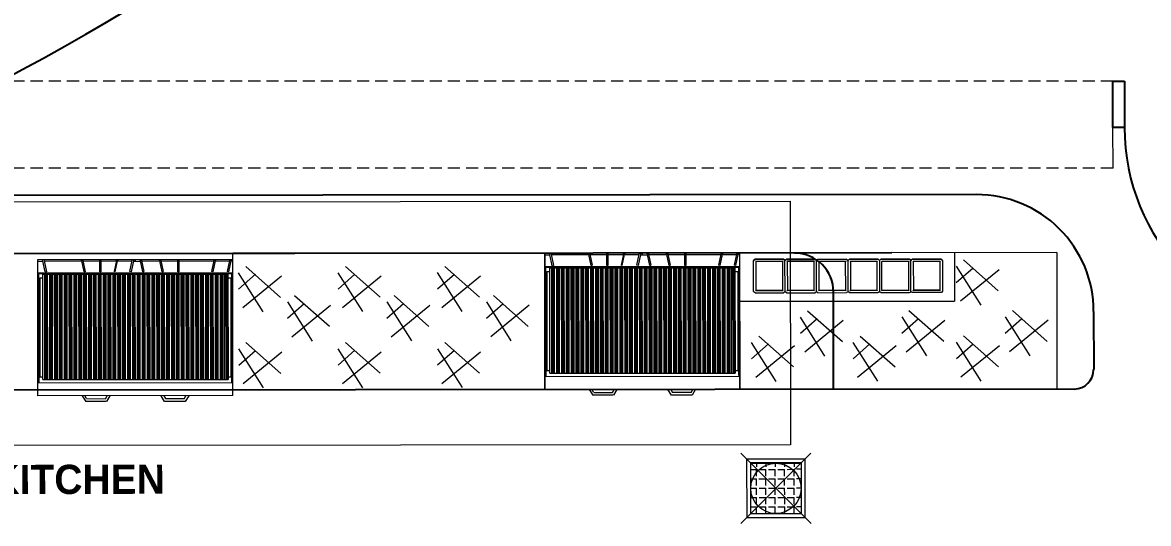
# Model space of a CAD drawing. Header units: inches. Extents: x 482566 to 494966, y -26460 to -22226.
# Drawn here: x 487867.3 to 488041.8, y -26199.4 to -26121.7 of the extents above; entities that cross this region are included whole.
import ezdxf

# ---------------------------------------------------------------- set-up
doc = ezdxf.new("R2010")
doc.units = ezdxf.units.IN
doc.header["$LTSCALE"] = 15
doc.header["$MEASUREMENT"] = 0
doc.linetypes.add('AUSGEZOGEN', pattern=[0])
doc.linetypes.add('HIDDEN2', pattern=[0.1875, 0.125, -0.0625])
for name, color, linetype in [('1', 7, 'Continuous'), ('A-Door', 1, 'Continuous'), ('A-GLASS', 4, 'Continuous'), ('I-DOORS', 104, 'Continuous'), ('K3-TEXT', 167, 'AUSGEZOGEN')]:
    doc.layers.add(name, color=color, linetype=linetype)
doc.layers.add('A-furniture', color=50, linetype='Continuous', lineweight=9)
doc.layers.add('TC-EQUIPMENT', color=251, linetype='Continuous', lineweight=5)
doc.styles.get("Standard").update_dxf_attribs({"font": ''})
doc.styles.get('Standard').set_extended_font_data('MicrogrammaSSi', bold=True)

# ---------------------------------------------------------------- blocks, each defined once
blk = doc.blocks.new('2D-L100')
at = {"layer": 'A-Door'}
for p, q in [((0.07, 0.9491), (0.07, 1.1491)), ((0.09, 1.0991), (0.05, 1.0991)), ((0.05, 0.2), (0.05, 1.0991)), ((0.09, 0.2), (0.09, 1.0991)), ((0.0379, 1.0671), (0.05, 1.0671)), ((0.0379, 1.051), (0.05, 1.051)), ((0.09, 0.9991), (0.05, 0.9991)), ((0.07, 0.35), (0.07, 0.15)), ((0.05, 0.3), (0.09, 0.3)), ((0.05, 0.2), (0, 0.2)), ((0, 0.2), (0, 0)), ((0.05, 0.2), (0.09, 0.2)), ((0.05, 0), (0.05, 0.2)), ((0.95, 0.2), (1, 0.2)), ((0.95, 0), (0.95, 0.2)), ((1, 0.2), (1, 0)), ((0, 0), (0.05, 0)), ((1, 0), (0.95, 0))]:
    blk.add_line(p, q, dxfattribs=at)
blk.add_circle((0.0178, 1.059), 0.02, dxfattribs=at)
blk.add_arc((0.05, 0.2), 0.9, 0, 87.4527, dxfattribs=at)

msp = doc.modelspace()

# ---------------------------------------------------------------- linework, layer by layer
at = {"layer": '1'}
for p, q in [((488015.17, -26148.38), (487712.66, -26148.67)), ((488002.06, -26157.43), (487775.33, -26157.65)), ((487993.01, -26178.57), (487993, -26163.48)), ((488033.33, -26166.5), (488033.34, -26175.5)), ((488030.32, -26178.53), (487724.89, -26178.83))]:
    msp.add_line(p, q, dxfattribs=at)
for centre, radius, start, end in [((488015.19, -26166.51), 18.14, 0.0555, 90.0565), ((487986.95, -26163.49), 6.05, 0.0564, 90.0564), ((488030.31, -26175.51), 3.02, 270.0641, 0.0561)]:
    msp.add_arc(centre, radius, start, end, dxfattribs=at)
at = {"layer": 'A-furniture', "linetype": 'HIDDEN2'}
for points, elevation in [([(488036.34, -26130.78), (487686.12, -26130.78)], 7.62), ([(488036.34, -26130.78), (487863.9, -26130.78)], 3.81), ([(488036.34, -26144.28), (487686.15, -26144.28)], 3.81), ([(488036.34, -26144.28), (487870.65, -26144.28)], 3.81)]:
    msp.add_lwpolyline(points, dxfattribs=dict(at, elevation=elevation))
at = {"layer": 'A-GLASS', "color": 4}
msp.add_arc((487684.12, -25789.54, 0.69), 385.7, 297.7822, 76.8168, dxfattribs=at)
at = {"layer": 'TC-EQUIPMENT'}
for p, q in [((488036.34, -26144.28, 3.81), (488036.31, -26137.95, 3.81)), ((487865.38, -26149.52), (487986.3, -26149.4)), ((487986.3, -26149.4), (487986.34, -26187.19)), ((487948.24, -26157.44), (487899.87, -26157.48)), ((487899.89, -26178.64), (487899.87, -26157.48)), ((487948.24, -26157.44), (487978.47, -26157.41)), ((487948.26, -26178.6), (487948.24, -26157.44)), ((487948.24, -26157.44), (487948.26, -26178.6)), ((487948.24, -26157.74), (487949.05, -26157.74)), ((487948.99, -26157.52), (487949.16, -26157.47)), ((487949.04, -26157.69), (487948.99, -26157.52)), ((487949.4, -26159.4), (487949.04, -26157.69)), ((487949.16, -26157.47), (487949.21, -26157.64)), ((487949.21, -26157.64), (487949.57, -26159.35)), ((487955.07, -26157.73), (487949.23, -26157.74)), ((487955.01, -26157.51), (487955.19, -26157.46)), ((487955.06, -26157.69), (487955.01, -26157.51)), ((487955.42, -26159.39), (487955.06, -26157.69)), ((487955.19, -26157.46), (487955.24, -26157.64)), ((487955.24, -26157.64), (487955.6, -26159.34)), ((487957.84, -26157.73), (487955.26, -26157.73)), ((487957.85, -26159.39), (487957.84, -26157.46)), ((487957.84, -26157.46), (487958.03, -26157.46)), ((487958.03, -26157.46), (487958.03, -26159.39)), ((487960.43, -26157.73), (487958.03, -26157.73)), ((487960.44, -26157.63), (487960.09, -26159.34)), ((487960.26, -26159.39), (487960.62, -26157.68)), ((487960.44, -26157.63), (487960.49, -26157.46)), ((487960.49, -26157.46), (487960.67, -26157.51)), ((487962.86, -26157.72), (487960.61, -26157.73)), ((487960.67, -26157.51), (487960.62, -26157.68)), ((487962.53, -26159.34), (487962.88, -26157.63)), ((487963.06, -26157.68), (487962.7, -26159.38)), ((487962.88, -26157.63), (487962.93, -26157.46)), ((487962.93, -26157.46), (487963.11, -26157.5)), ((487963.05, -26157.72), (487964.16, -26157.72)), ((487963.11, -26157.5), (487963.06, -26157.68)), ((487963.36, -26157.42), (487963.36, -26157.72)), ((487964.11, -26157.5), (487964.28, -26157.45)), ((487964.15, -26157.68), (487964.11, -26157.5)), ((487964.51, -26159.38), (487964.15, -26157.68)), ((487964.28, -26157.45), (487964.33, -26157.63)), ((487964.33, -26157.63), (487964.69, -26159.33)), ((487967.16, -26157.72), (487964.35, -26157.72)), ((487967.1, -26157.5), (487967.28, -26157.45)), ((487967.15, -26157.68), (487967.1, -26157.5)), ((487967.51, -26159.38), (487967.15, -26157.68)), ((487967.28, -26157.45), (487967.33, -26157.63)), ((487967.33, -26157.63), (487967.69, -26159.33)), ((487969.94, -26157.72), (487967.35, -26157.72)), ((487969.94, -26159.38), (487969.94, -26157.45)), ((487969.94, -26157.45), (487970.12, -26157.45)), ((487970.12, -26157.45), (487970.12, -26159.38)), ((487975.54, -26157.71), (487970.12, -26157.72)), ((487975.2, -26159.32), (487975.56, -26157.62)), ((487975.74, -26157.67), (487975.38, -26159.37)), ((487975.56, -26157.62), (487975.61, -26157.44)), ((487975.61, -26157.44), (487975.78, -26157.49)), ((487977.98, -26157.71), (487975.73, -26157.71)), ((487975.78, -26157.49), (487975.74, -26157.67)), ((487977.64, -26159.32), (487978, -26157.62)), ((487978.17, -26157.66), (487977.82, -26159.37)), ((487978, -26157.62), (487978.05, -26157.44)), ((487978.05, -26157.44), (487978.22, -26157.49)), ((487978.22, -26157.49), (487978.17, -26157.66)), ((487978.47, -26157.71), (487978.17, -26157.71)), ((487978.49, -26178.57), (487978.47, -26157.41)), ((488027.61, -26157.35), (487978.48, -26157.4)), ((487978.51, -26178.56), (487978.48, -26157.4)), ((488011.74, -26157.37), (488011.75, -26164.89)), ((488027.61, -26157.35), (488027.63, -26178.51)), ((487869.64, -26158.42), (487899.87, -26158.39)), ((487869.66, -26179.58), (487869.64, -26158.42)), ((487869.64, -26158.72), (487870.45, -26158.72)), ((487870.39, -26158.5), (487870.57, -26158.45)), ((487870.44, -26158.68), (487870.39, -26158.5)), ((487870.8, -26160.38), (487870.44, -26158.68)), ((487870.57, -26158.45), (487870.61, -26158.63)), ((487870.61, -26158.63), (487870.98, -26160.33)), ((487876.47, -26158.71), (487870.63, -26158.72)), ((487876.42, -26158.49), (487876.59, -26158.45)), ((487876.46, -26158.67), (487876.42, -26158.49)), ((487876.82, -26160.37), (487876.46, -26158.67)), ((487876.59, -26158.45), (487876.64, -26158.62)), ((487876.64, -26158.62), (487877, -26160.33)), ((487879.25, -26158.71), (487876.66, -26158.71)), ((487879.25, -26160.37), (487879.25, -26158.44)), ((487879.25, -26158.44), (487879.43, -26158.44)), ((487879.43, -26158.44), (487879.43, -26160.37)), ((487881.83, -26158.71), (487879.43, -26158.71)), ((487881.85, -26158.62), (487881.49, -26160.32)), ((487881.66, -26160.37), (487882.02, -26158.66)), ((487881.85, -26158.62), (487881.89, -26158.44)), ((487881.89, -26158.44), (487882.07, -26158.49)), ((487884.27, -26158.71), (487882.01, -26158.71)), ((487882.07, -26158.49), (487882.02, -26158.66)), ((487883.93, -26160.32), (487884.29, -26158.61)), ((487884.46, -26158.66), (487884.1, -26160.37)), ((487884.29, -26158.61), (487884.34, -26158.44)), ((487884.34, -26158.44), (487884.51, -26158.49)), ((487884.45, -26158.71), (487885.56, -26158.71)), ((487884.51, -26158.49), (487884.46, -26158.66)), ((487884.76, -26158.4), (487884.76, -26158.71)), ((487885.51, -26158.49), (487885.68, -26158.44)), ((487885.55, -26158.66), (487885.51, -26158.49)), ((487885.92, -26160.37), (487885.55, -26158.66)), ((487885.68, -26158.44), (487885.73, -26158.61)), ((487885.73, -26158.61), (487886.09, -26160.32)), ((487888.57, -26158.7), (487885.75, -26158.71)), ((487888.51, -26158.48), (487888.68, -26158.43)), ((487888.56, -26158.66), (487888.51, -26158.48)), ((487888.92, -26160.36), (487888.56, -26158.66)), ((487888.68, -26158.43), (487888.73, -26158.61)), ((487888.73, -26158.61), (487889.09, -26160.31)), ((487891.34, -26158.7), (487888.75, -26158.7)), ((487891.34, -26160.36), (487891.34, -26158.43)), ((487891.34, -26158.43), (487891.52, -26158.43)), ((487891.52, -26158.43), (487891.52, -26160.36)), ((487896.94, -26158.7), (487891.52, -26158.7)), ((487896.6, -26160.31), (487896.96, -26158.6)), ((487897.14, -26158.65), (487896.78, -26160.35)), ((487896.96, -26158.6), (487897.01, -26158.43)), ((487897.01, -26158.43), (487897.18, -26158.47)), ((487899.38, -26158.69), (487897.13, -26158.7)), ((487897.18, -26158.47), (487897.14, -26158.65)), ((487899.04, -26160.3), (487899.4, -26158.6)), ((487899.58, -26158.65), (487899.22, -26160.35)), ((487899.4, -26158.6), (487899.45, -26158.42)), ((487899.45, -26158.42), (487899.63, -26158.47)), ((487899.87, -26158.69), (487899.57, -26158.69)), ((487899.63, -26158.47), (487899.58, -26158.65)), ((487899.89, -26179.55), (487899.87, -26158.39)), ((487901.9, -26159.54), (487907.29, -26164.31)), ((487917.32, -26159.52), (487922.71, -26164.29)), ((487932.74, -26159.51), (487938.12, -26164.28)), ((487948.24, -26159.55), (487978.47, -26159.52)), ((487978.3, -26159.69), (487948.42, -26159.72)), ((487948.43, -26176.48), (487948.42, -26159.72)), ((487949, -26159.76), (487977.72, -26159.74)), ((487949.01, -26176.09), (487949, -26159.76)), ((487949.28, -26159.76), (487949.3, -26176.09)), ((487949.4, -26159.4), (487949.57, -26159.35)), ((487949.46, -26176.09), (487949.45, -26159.76)), ((487949.59, -26159.76), (487949.61, -26176.09)), ((487949.77, -26176.09), (487949.75, -26159.76)), ((487950.04, -26159.76), (487950.05, -26176.09)), ((487950.22, -26176.09), (487950.2, -26159.76)), ((487950.35, -26159.76), (487950.36, -26176.09)), ((487950.53, -26176.09), (487950.51, -26159.76)), ((487950.79, -26159.76), (487950.81, -26176.09)), ((487950.97, -26176.09), (487950.96, -26159.76)), ((487951.1, -26159.76), (487951.12, -26176.09)), ((487951.28, -26176.09), (487951.27, -26159.76)), ((487951.55, -26159.76), (487951.56, -26176.09)), ((487951.73, -26176.09), (487951.71, -26159.76)), ((487951.86, -26159.76), (487951.87, -26176.09)), ((487952.04, -26176.08), (487952.02, -26159.76)), ((487952.3, -26159.76), (487952.32, -26176.08)), ((487952.48, -26176.08), (487952.47, -26159.76)), ((487952.61, -26159.76), (487952.63, -26176.08)), ((487952.79, -26176.08), (487952.78, -26159.76)), ((487953.06, -26159.76), (487953.07, -26176.08)), ((487953.24, -26176.08), (487953.22, -26159.76)), ((487953.37, -26159.76), (487953.39, -26176.08)), ((487953.55, -26176.08), (487953.53, -26159.76)), ((487953.81, -26159.76), (487953.83, -26176.08)), ((487954, -26176.08), (487953.98, -26159.76)), ((487954.13, -26159.76), (487954.14, -26176.08)), ((487954.3, -26176.08), (487954.29, -26159.76)), ((487954.57, -26159.76), (487954.59, -26176.08)), ((487954.75, -26176.08), (487954.74, -26159.76)), ((487954.88, -26159.76), (487954.9, -26176.08)), ((487955.06, -26176.08), (487955.04, -26159.76)), ((487955.33, -26159.76), (487955.34, -26176.08)), ((487955.42, -26159.39), (487955.6, -26159.34)), ((487955.51, -26176.08), (487955.49, -26159.76)), ((487955.64, -26159.76), (487955.65, -26176.08)), ((487955.82, -26176.08), (487955.8, -26159.76)), ((487956.08, -26159.76), (487956.1, -26176.08)), ((487956.26, -26176.08), (487956.25, -26159.76)), ((487956.39, -26159.76), (487956.41, -26176.08)), ((487956.57, -26176.08), (487956.56, -26159.76)), ((487956.84, -26159.76), (487956.85, -26176.08)), ((487957.02, -26176.08), (487957, -26159.76)), ((487957.15, -26159.76), (487957.16, -26176.08)), ((487957.33, -26176.08), (487957.31, -26159.76)), ((487957.59, -26159.76), (487957.61, -26176.08)), ((487957.77, -26176.08), (487957.76, -26159.75)), ((487958.03, -26159.39), (487957.85, -26159.39)), ((487957.9, -26159.75), (487957.92, -26176.08)), ((487958.08, -26176.08), (487958.07, -26159.75)), ((487958.35, -26159.75), (487958.36, -26176.08)), ((487958.53, -26176.08), (487958.52, -26159.75)), ((487958.66, -26159.75), (487958.68, -26176.08)), ((487958.84, -26176.08), (487958.82, -26159.75)), ((487959.1, -26159.75), (487959.12, -26176.08)), ((487959.29, -26176.08), (487959.27, -26159.75)), ((487959.42, -26159.75), (487959.43, -26176.08)), ((487959.59, -26176.08), (487959.58, -26159.75)), ((487959.86, -26159.75), (487959.88, -26176.08)), ((487960.04, -26176.08), (487960.03, -26159.75)), ((487960.26, -26159.39), (487960.09, -26159.34)), ((487960.17, -26159.75), (487960.19, -26176.08)), ((487960.35, -26176.08), (487960.33, -26159.75)), ((487960.62, -26159.75), (487960.63, -26176.08)), ((487960.8, -26176.08), (487960.78, -26159.75)), ((487960.93, -26159.75), (487960.94, -26176.08)), ((487961.11, -26176.08), (487961.09, -26159.75)), ((487961.37, -26159.75), (487961.39, -26176.08)), ((487961.55, -26176.08), (487961.54, -26159.75)), ((487961.68, -26159.75), (487961.7, -26176.08)), ((487961.86, -26176.08), (487961.85, -26159.75)), ((487962.13, -26159.75), (487962.14, -26176.07)), ((487962.31, -26176.07), (487962.29, -26159.75)), ((487962.44, -26159.75), (487962.45, -26176.08)), ((487962.7, -26159.38), (487962.53, -26159.34)), ((487962.62, -26176.07), (487962.6, -26159.75)), ((487962.88, -26159.75), (487962.9, -26176.07)), ((487963.07, -26176.07), (487963.05, -26159.75)), ((487963.19, -26159.75), (487963.21, -26176.07)), ((487963.37, -26176.07), (487963.36, -26159.75)), ((487963.64, -26159.75), (487963.65, -26176.07)), ((487963.82, -26176.07), (487963.81, -26159.75)), ((487963.95, -26159.75), (487963.97, -26176.07)), ((487964.13, -26176.07), (487964.11, -26159.75)), ((487964.39, -26159.75), (487964.41, -26176.07)), ((487964.51, -26159.38), (487964.69, -26159.33)), ((487964.58, -26176.07), (487964.56, -26159.75)), ((487964.71, -26159.75), (487964.72, -26176.07)), ((487964.89, -26176.07), (487964.87, -26159.75)), ((487965.15, -26159.75), (487965.17, -26176.07)), ((487965.33, -26176.07), (487965.32, -26159.75)), ((487965.46, -26159.75), (487965.48, -26176.07)), ((487965.64, -26176.07), (487965.63, -26159.75)), ((487965.91, -26159.75), (487965.92, -26176.07)), ((487966.09, -26176.07), (487966.07, -26159.75)), ((487966.22, -26159.75), (487966.23, -26176.07)), ((487966.4, -26176.07), (487966.38, -26159.75)), ((487966.66, -26159.75), (487966.68, -26176.07)), ((487966.84, -26176.07), (487966.83, -26159.75)), ((487966.97, -26159.75), (487966.99, -26176.07)), ((487967.15, -26176.07), (487967.14, -26159.75)), ((487967.42, -26159.75), (487967.43, -26176.07)), ((487967.51, -26159.38), (487967.69, -26159.33)), ((487967.6, -26176.07), (487967.58, -26159.75)), ((487967.73, -26159.75), (487967.74, -26176.07)), ((487967.91, -26176.07), (487967.89, -26159.75)), ((487968.17, -26159.75), (487968.19, -26176.07)), ((487968.36, -26176.07), (487968.34, -26159.75)), ((487968.48, -26159.74), (487968.5, -26176.07)), ((487968.66, -26176.07), (487968.65, -26159.74)), ((487968.93, -26159.74), (487968.94, -26176.07)), ((487969.11, -26176.07), (487969.1, -26159.74)), ((487969.24, -26159.74), (487969.26, -26176.07)), ((487969.42, -26176.07), (487969.4, -26159.74)), ((487969.69, -26159.74), (487969.7, -26176.07)), ((487969.87, -26176.07), (487969.85, -26159.74)), ((487970.12, -26159.38), (487969.94, -26159.38)), ((487970, -26159.74), (487970.01, -26176.07)), ((487970.18, -26176.07), (487970.16, -26159.74)), ((487970.44, -26159.74), (487970.46, -26176.07)), ((487970.62, -26176.07), (487970.61, -26159.74)), ((487970.75, -26159.74), (487970.77, -26176.07)), ((487970.93, -26176.07), (487970.92, -26159.74)), ((487971.2, -26159.74), (487971.21, -26176.07)), ((487971.38, -26176.07), (487971.36, -26159.74)), ((487971.51, -26159.74), (487971.52, -26176.07)), ((487971.69, -26176.07), (487971.67, -26159.74)), ((487971.95, -26159.74), (487971.97, -26176.07)), ((487972.13, -26176.07), (487972.12, -26159.74)), ((487972.26, -26159.74), (487972.28, -26176.07)), ((487972.44, -26176.07), (487972.43, -26159.74)), ((487972.71, -26159.74), (487972.72, -26176.07)), ((487972.89, -26176.06), (487972.87, -26159.74)), ((487973.02, -26159.74), (487973.04, -26176.06)), ((487973.2, -26176.06), (487973.18, -26159.74)), ((487973.46, -26159.74), (487973.48, -26176.06)), ((487973.65, -26176.06), (487973.63, -26159.74)), ((487973.78, -26159.74), (487973.79, -26176.06)), ((487973.95, -26176.06), (487973.94, -26159.74)), ((487974.22, -26159.74), (487974.24, -26176.06)), ((487974.4, -26176.06), (487974.39, -26159.74)), ((487974.53, -26159.74), (487974.55, -26176.06)), ((487974.71, -26176.06), (487974.69, -26159.74)), ((487974.98, -26159.74), (487974.99, -26176.06)), ((487975.16, -26176.06), (487975.14, -26159.74)), ((487975.38, -26159.37), (487975.2, -26159.32)), ((487975.29, -26159.74), (487975.3, -26176.06)), ((487975.47, -26176.06), (487975.45, -26159.74)), ((487975.73, -26159.74), (487975.75, -26176.06)), ((487975.91, -26176.06), (487975.9, -26159.74)), ((487976.04, -26159.74), (487976.06, -26176.06)), ((487976.22, -26176.06), (487976.21, -26159.74)), ((487976.49, -26159.74), (487976.5, -26176.06)), ((487976.67, -26176.06), (487976.65, -26159.74)), ((487976.8, -26159.74), (487976.81, -26176.06)), ((487976.98, -26176.06), (487976.96, -26159.74)), ((487977.26, -26176.06), (487977.24, -26159.74)), ((487977.41, -26159.74), (487977.42, -26176.06)), ((487977.55, -26159.74), (487977.57, -26176.06)), ((487977.82, -26159.37), (487977.64, -26159.32)), ((487977.72, -26159.74), (487977.73, -26176.06)), ((487978.31, -26176.45), (487978.3, -26159.69)), ((487980.68, -26158.49), (487980.6, -26158.63)), ((487980.6, -26158.64), (487980.68, -26158.5)), ((487980.6, -26163.38), (487980.6, -26158.63)), ((487980.68, -26158.49), (487980.82, -26158.41)), ((487980.82, -26158.42), (487980.68, -26158.5)), ((487985.26, -26158.41), (487980.82, -26158.41)), ((487980.82, -26158.42), (487985.26, -26158.42)), ((487980.9, -26158.72), (487980.96, -26158.78)), ((487985.12, -26158.77), (487980.96, -26158.78)), ((487980.96, -26158.78), (487980.97, -26163.25)), ((487985.18, -26158.71), (487985.12, -26158.77)), ((487985.12, -26163.24), (487985.12, -26158.77)), ((487985.4, -26158.48), (487985.26, -26158.41)), ((487985.26, -26158.42), (487985.4, -26158.5)), ((487985.48, -26158.62), (487985.4, -26158.48)), ((487985.4, -26158.5), (487985.48, -26158.64)), ((487985.56, -26158.48), (487985.48, -26158.62)), ((487985.48, -26158.64), (487985.56, -26158.5)), ((487985.49, -26163.37), (487985.48, -26158.64)), ((487985.56, -26158.48), (487985.7, -26158.4)), ((487985.7, -26158.42), (487985.56, -26158.5)), ((487990.14, -26158.4), (487985.7, -26158.4)), ((487985.7, -26158.42), (487990.14, -26158.42)), ((487985.78, -26158.71), (487985.84, -26158.77)), ((487985.84, -26158.77), (487985.85, -26163.24)), ((487990, -26158.77), (487985.84, -26158.77)), ((487990.06, -26158.71), (487990, -26158.77)), ((487990.01, -26163.24), (487990, -26158.77)), ((487990.29, -26158.48), (487990.14, -26158.4)), ((487990.14, -26158.42), (487990.29, -26158.49)), ((487990.36, -26158.62), (487990.29, -26158.48)), ((487990.29, -26158.49), (487990.36, -26158.63)), ((487990.44, -26158.48), (487990.36, -26158.62)), ((487990.36, -26158.63), (487990.44, -26158.49)), ((487990.37, -26163.37), (487990.36, -26158.63)), ((487990.44, -26158.48), (487990.59, -26158.4)), ((487990.59, -26158.42), (487990.44, -26158.49)), ((487990.59, -26158.4), (487995.02, -26158.4)), ((487995.02, -26158.41), (487990.59, -26158.42)), ((487990.67, -26158.71), (487990.73, -26158.77)), ((487994.88, -26158.76), (487990.73, -26158.77)), ((487990.73, -26158.77), (487990.73, -26163.24)), ((487994.94, -26158.7), (487994.88, -26158.76)), ((487994.89, -26163.23), (487994.88, -26158.76)), ((487995.02, -26158.41), (487995.17, -26158.49)), ((487995.25, -26158.63), (487995.17, -26158.49)), ((487995.25, -26158.63), (487995.32, -26158.49)), ((487995.25, -26163.37), (487995.25, -26158.63)), ((487995.32, -26158.49), (487995.47, -26158.41)), ((487999.91, -26158.39), (487995.47, -26158.4)), ((487995.47, -26158.41), (487999.9, -26158.41)), ((487995.55, -26158.7), (487995.61, -26158.76)), ((487995.61, -26158.76), (487995.61, -26163.23)), ((487999.77, -26158.76), (487995.61, -26158.76)), ((487999.83, -26158.7), (487999.77, -26158.76)), ((487999.77, -26163.23), (487999.77, -26158.76)), ((487999.9, -26158.41), (488000.05, -26158.48)), ((488000.05, -26158.47), (487999.91, -26158.39)), ((488000.13, -26158.61), (488000.05, -26158.47)), ((488000.05, -26158.48), (488000.13, -26158.62)), ((488000.21, -26158.47), (488000.13, -26158.61)), ((488000.13, -26158.62), (488000.21, -26158.48)), ((488000.13, -26158.62), (488000.13, -26163.36)), ((488000.35, -26158.39), (488000.21, -26158.47)), ((488000.21, -26158.48), (488000.35, -26158.41)), ((488000.35, -26158.39), (488004.79, -26158.39)), ((488004.79, -26158.4), (488000.35, -26158.41)), ((488000.43, -26158.7), (488000.49, -26158.76)), ((488004.65, -26158.75), (488000.49, -26158.76)), ((488000.49, -26163.23), (488000.49, -26158.76)), ((488004.71, -26158.7), (488004.65, -26158.75)), ((488004.65, -26158.75), (488004.65, -26163.22)), ((488004.79, -26158.39), (488004.93, -26158.46)), ((488004.93, -26158.48), (488004.79, -26158.4)), ((488005.01, -26158.6), (488004.93, -26158.46)), ((488004.93, -26158.48), (488005.01, -26158.62)), ((488005.09, -26158.46), (488005.01, -26158.6)), ((488005.01, -26158.62), (488005.09, -26158.48)), ((488005.01, -26163.36), (488005.01, -26158.62)), ((488005.09, -26158.46), (488005.23, -26158.39)), ((488005.23, -26158.4), (488005.09, -26158.48)), ((488009.67, -26158.38), (488005.23, -26158.39)), ((488005.23, -26158.4), (488009.67, -26158.4)), ((488005.31, -26158.69), (488005.37, -26158.75)), ((488005.37, -26158.75), (488005.38, -26163.22)), ((488009.53, -26158.75), (488005.37, -26158.75)), ((488009.53, -26158.75), (488009.59, -26158.69)), ((488009.54, -26163.22), (488009.53, -26158.75)), ((488009.81, -26158.46), (488009.67, -26158.38)), ((488009.67, -26158.4), (488009.81, -26158.47)), ((488009.89, -26158.6), (488009.81, -26158.46)), ((488009.81, -26158.47), (488009.89, -26158.61)), ((488009.89, -26158.6), (488009.9, -26163.35)), ((488012.04, -26159.48), (488015.86, -26165.53)), ((488012.04, -26162.01), (488014.64, -26159.72)), ((488018.55, -26163.29), (488013.16, -26158.51)), ((487869.65, -26160.53), (487899.88, -26160.51)), ((487899.7, -26160.68), (487869.82, -26160.7)), ((487869.84, -26177.46), (487869.82, -26160.7)), ((487869.95, -26161.29), (487869.96, -26176.71)), ((487869.95, -26161.29), (487870.4, -26161.29)), ((487870.4, -26160.75), (487899.12, -26160.72)), ((487870.42, -26177.07), (487870.4, -26160.75)), ((487870.68, -26160.75), (487870.7, -26177.07)), ((487870.8, -26160.38), (487870.98, -26160.33)), ((487870.86, -26177.07), (487870.85, -26160.75)), ((487870.99, -26160.75), (487871.01, -26177.07)), ((487871.17, -26177.07), (487871.16, -26160.75)), ((487871.44, -26160.74), (487871.45, -26177.07)), ((487871.62, -26177.07), (487871.6, -26160.74)), ((487871.75, -26160.74), (487871.77, -26177.07)), ((487871.93, -26177.07), (487871.91, -26160.74)), ((487872.19, -26160.74), (487872.21, -26177.07)), ((487872.38, -26177.07), (487872.36, -26160.74)), ((487872.51, -26160.74), (487872.52, -26177.07)), ((487872.68, -26177.07), (487872.67, -26160.74)), ((487872.95, -26160.74), (487872.97, -26177.07)), ((487873.13, -26177.07), (487873.12, -26160.74)), ((487873.26, -26160.74), (487873.28, -26177.07)), ((487873.44, -26177.07), (487873.42, -26160.74)), ((487873.71, -26160.74), (487873.72, -26177.07)), ((487873.89, -26177.07), (487873.87, -26160.74)), ((487874.02, -26160.74), (487874.03, -26177.07)), ((487874.2, -26177.07), (487874.18, -26160.74)), ((487874.46, -26160.74), (487874.48, -26177.07)), ((487874.64, -26177.07), (487874.63, -26160.74)), ((487874.77, -26160.74), (487874.79, -26177.07)), ((487874.95, -26177.07), (487874.94, -26160.74)), ((487875.22, -26160.74), (487875.23, -26177.07)), ((487875.4, -26177.07), (487875.38, -26160.74)), ((487875.53, -26160.74), (487875.54, -26177.07)), ((487875.71, -26177.06), (487875.69, -26160.74)), ((487875.97, -26160.74), (487875.99, -26177.06)), ((487876.15, -26177.06), (487876.14, -26160.74)), ((487876.28, -26160.74), (487876.3, -26177.06)), ((487876.46, -26177.06), (487876.45, -26160.74)), ((487876.73, -26160.74), (487876.74, -26177.06)), ((487876.82, -26160.37), (487877, -26160.33)), ((487876.91, -26177.06), (487876.9, -26160.74)), ((487877.04, -26160.74), (487877.06, -26177.06)), ((487877.22, -26177.06), (487877.2, -26160.74)), ((487877.48, -26160.74), (487877.5, -26177.06)), ((487877.67, -26177.06), (487877.65, -26160.74)), ((487877.8, -26160.74), (487877.81, -26177.06)), ((487877.98, -26177.06), (487877.96, -26160.74)), ((487878.24, -26160.74), (487878.26, -26177.06)), ((487878.42, -26177.06), (487878.41, -26160.74)), ((487878.55, -26160.74), (487878.57, -26177.06)), ((487878.73, -26177.06), (487878.71, -26160.74)), ((487879, -26160.74), (487879.01, -26177.06)), ((487879.18, -26177.06), (487879.16, -26160.74)), ((487879.43, -26160.37), (487879.25, -26160.37)), ((487879.31, -26160.74), (487879.32, -26177.06)), ((487879.49, -26177.06), (487879.47, -26160.74)), ((487879.75, -26160.74), (487879.77, -26177.06)), ((487879.93, -26177.06), (487879.92, -26160.74)), ((487880.06, -26160.74), (487880.08, -26177.06)), ((487880.24, -26177.06), (487880.23, -26160.74)), ((487880.51, -26160.74), (487880.52, -26177.06)), ((487880.69, -26177.06), (487880.67, -26160.74)), ((487880.82, -26160.74), (487880.83, -26177.06)), ((487881, -26177.06), (487880.98, -26160.74)), ((487881.26, -26160.74), (487881.28, -26177.06)), ((487881.44, -26177.06), (487881.43, -26160.74)), ((487881.66, -26160.37), (487881.49, -26160.32)), ((487881.57, -26160.74), (487881.59, -26177.06)), ((487881.75, -26177.06), (487881.74, -26160.74)), ((487882.02, -26160.73), (487882.03, -26177.06)), ((487882.2, -26177.06), (487882.19, -26160.73)), ((487882.33, -26160.73), (487882.35, -26177.06)), ((487882.51, -26177.06), (487882.49, -26160.73)), ((487882.78, -26160.73), (487882.79, -26177.06)), ((487882.96, -26177.06), (487882.94, -26160.73)), ((487883.09, -26160.73), (487883.1, -26177.06)), ((487883.26, -26177.06), (487883.25, -26160.73)), ((487883.53, -26160.73), (487883.55, -26177.06)), ((487883.71, -26177.06), (487883.7, -26160.73)), ((487883.84, -26160.73), (487883.86, -26177.06)), ((487884.1, -26160.37), (487883.93, -26160.32)), ((487884.02, -26177.06), (487884.01, -26160.73)), ((487884.29, -26160.73), (487884.3, -26177.06)), ((487884.47, -26177.06), (487884.45, -26160.73)), ((487884.6, -26160.73), (487884.61, -26177.06)), ((487884.78, -26177.06), (487884.76, -26160.73)), ((487885.04, -26160.73), (487885.06, -26177.06)), ((487885.22, -26177.06), (487885.21, -26160.73)), ((487885.35, -26160.73), (487885.37, -26177.06)), ((487885.53, -26177.06), (487885.52, -26160.73)), ((487885.8, -26160.73), (487885.81, -26177.06)), ((487885.92, -26160.37), (487886.09, -26160.32)), ((487885.98, -26177.06), (487885.96, -26160.73)), ((487886.11, -26160.73), (487886.12, -26177.06)), ((487886.29, -26177.06), (487886.27, -26160.73)), ((487886.55, -26160.73), (487886.57, -26177.05)), ((487886.74, -26177.05), (487886.72, -26160.73)), ((487886.86, -26160.73), (487886.88, -26177.05)), ((487887.04, -26177.05), (487887.03, -26160.73)), ((487887.31, -26160.73), (487887.32, -26177.05)), ((487887.49, -26177.05), (487887.48, -26160.73)), ((487887.62, -26160.73), (487887.64, -26177.05)), ((487887.8, -26177.05), (487887.78, -26160.73)), ((487888.06, -26160.73), (487888.08, -26177.05)), ((487888.25, -26177.05), (487888.23, -26160.73)), ((487888.38, -26160.73), (487888.39, -26177.05)), ((487888.56, -26177.05), (487888.54, -26160.73)), ((487888.82, -26160.73), (487888.84, -26177.05)), ((487888.92, -26160.36), (487889.09, -26160.31)), ((487889, -26177.05), (487888.99, -26160.73)), ((487889.13, -26160.73), (487889.15, -26177.05)), ((487889.31, -26177.05), (487889.3, -26160.73)), ((487889.58, -26160.73), (487889.59, -26177.05)), ((487889.76, -26177.05), (487889.74, -26160.73)), ((487889.89, -26160.73), (487889.9, -26177.05)), ((487890.07, -26177.05), (487890.05, -26160.73)), ((487890.33, -26160.73), (487890.35, -26177.05)), ((487890.51, -26177.05), (487890.5, -26160.73)), ((487890.64, -26160.73), (487890.66, -26177.05)), ((487890.82, -26177.05), (487890.81, -26160.73)), ((487891.09, -26160.73), (487891.1, -26177.05)), ((487891.27, -26177.05), (487891.25, -26160.73)), ((487891.52, -26160.36), (487891.34, -26160.36)), ((487891.4, -26160.73), (487891.41, -26177.05)), ((487891.58, -26177.05), (487891.56, -26160.73)), ((487891.84, -26160.73), (487891.86, -26177.05)), ((487892.03, -26177.05), (487892.01, -26160.73)), ((487892.15, -26160.73), (487892.17, -26177.05)), ((487892.33, -26177.05), (487892.32, -26160.72)), ((487892.6, -26160.72), (487892.62, -26177.05)), ((487892.78, -26177.05), (487892.77, -26160.72)), ((487892.91, -26160.72), (487892.93, -26177.05)), ((487893.09, -26177.05), (487893.07, -26160.72)), ((487893.36, -26160.72), (487893.37, -26177.05)), ((487893.54, -26177.05), (487893.52, -26160.72)), ((487893.67, -26160.72), (487893.68, -26177.05)), ((487893.85, -26177.05), (487893.83, -26160.72)), ((487894.11, -26160.72), (487894.13, -26177.05)), ((487894.29, -26177.05), (487894.28, -26160.72)), ((487894.42, -26160.72), (487894.44, -26177.05)), ((487894.6, -26177.05), (487894.59, -26160.72)), ((487894.87, -26160.72), (487894.88, -26177.05)), ((487895.05, -26177.05), (487895.03, -26160.72)), ((487895.18, -26160.72), (487895.19, -26177.05)), ((487895.36, -26177.05), (487895.34, -26160.72)), ((487895.62, -26160.72), (487895.64, -26177.05)), ((487895.8, -26177.05), (487895.79, -26160.72)), ((487895.93, -26160.72), (487895.95, -26177.05)), ((487896.11, -26177.05), (487896.1, -26160.72)), ((487896.38, -26160.72), (487896.39, -26177.05)), ((487896.56, -26177.05), (487896.54, -26160.72)), ((487896.78, -26160.35), (487896.6, -26160.31)), ((487896.69, -26160.72), (487896.71, -26177.04)), ((487896.87, -26177.05), (487896.85, -26160.72)), ((487897.13, -26160.72), (487897.15, -26177.04)), ((487897.32, -26177.04), (487897.3, -26160.72)), ((487897.45, -26160.72), (487897.46, -26177.04)), ((487897.62, -26177.04), (487897.61, -26160.72)), ((487897.89, -26160.72), (487897.91, -26177.04)), ((487898.07, -26177.04), (487898.06, -26160.72)), ((487898.2, -26160.72), (487898.22, -26177.04)), ((487898.38, -26177.04), (487898.36, -26160.72)), ((487898.66, -26177.04), (487898.65, -26160.72)), ((487898.81, -26160.72), (487898.83, -26177.04)), ((487898.96, -26160.72), (487898.97, -26177.04)), ((487899.22, -26160.35), (487899.04, -26160.3)), ((487899.12, -26160.72), (487899.14, -26177.04)), ((487899.12, -26161.26), (487899.57, -26161.26)), ((487899.57, -26161.26), (487899.59, -26176.68)), ((487899.72, -26177.44), (487899.7, -26160.68)), ((487904.6, -26166.55), (487900.78, -26160.51)), ((487900.78, -26163.03), (487903.38, -26160.74)), ((487907.44, -26161.04), (487901.45, -26165.95)), ((487920.02, -26166.53), (487916.2, -26160.49)), ((487916.2, -26163.02), (487918.8, -26160.73)), ((487922.85, -26161.03), (487916.87, -26165.93)), ((487935.43, -26166.52), (487931.62, -26160.48)), ((487931.62, -26163), (487934.22, -26160.72)), ((487938.27, -26161.01), (487932.29, -26165.92)), ((487948.55, -26160.31), (487948.56, -26175.73)), ((487948.55, -26160.31), (487949, -26160.31)), ((487977.72, -26160.28), (487978.17, -26160.28)), ((487978.17, -26160.28), (487978.19, -26175.7)), ((488018.7, -26160.02), (488012.71, -26164.92)), ((487980.91, -26163.3), (487980.97, -26163.25)), ((487980.97, -26163.23), (487985.12, -26163.23)), ((487985.12, -26163.24), (487980.97, -26163.25)), ((487985.18, -26163.3), (487985.12, -26163.24)), ((487985.79, -26163.3), (487985.85, -26163.24)), ((487985.85, -26163.23), (487990.01, -26163.22)), ((487990.01, -26163.24), (487985.85, -26163.24)), ((487990.07, -26163.3), (487990.01, -26163.24)), ((487990.67, -26163.29), (487990.73, -26163.24)), ((487990.73, -26163.22), (487994.89, -26163.22)), ((487994.89, -26163.23), (487990.73, -26163.24)), ((487994.95, -26163.29), (487994.89, -26163.23)), ((487995.55, -26163.29), (487995.61, -26163.23)), ((487995.61, -26163.22), (487999.77, -26163.21)), ((487999.77, -26163.23), (487995.61, -26163.23)), ((487999.83, -26163.29), (487999.77, -26163.23)), ((488000.43, -26163.29), (488000.49, -26163.23)), ((488000.49, -26163.21), (488004.65, -26163.21)), ((488004.65, -26163.22), (488000.49, -26163.23)), ((488004.71, -26163.28), (488004.65, -26163.22)), ((488005.32, -26163.28), (488005.38, -26163.22)), ((488005.38, -26163.21), (488009.54, -26163.2)), ((488009.54, -26163.22), (488005.38, -26163.22)), ((488009.6, -26163.28), (488009.54, -26163.22)), ((487914.85, -26168.84), (487909.46, -26164.06)), ((487923.76, -26165.02), (487927.58, -26171.06)), ((487930.27, -26168.82), (487924.88, -26164.05)), ((487939.18, -26165), (487942.99, -26171.05)), ((487945.68, -26168.81), (487940.3, -26164.03)), ((487978.49, -26164.92), (488011.75, -26164.89)), ((487980.68, -26163.52), (487980.6, -26163.38)), ((487980.83, -26163.6), (487980.68, -26163.52)), ((487980.83, -26163.6), (487985.26, -26163.59)), ((487985.41, -26163.52), (487985.26, -26163.59)), ((487985.49, -26163.37), (487985.41, -26163.52)), ((487985.56, -26163.52), (487985.49, -26163.37)), ((487985.71, -26163.59), (487985.56, -26163.52)), ((487985.71, -26163.59), (487990.15, -26163.59)), ((487990.29, -26163.51), (487990.15, -26163.59)), ((487990.37, -26163.37), (487990.29, -26163.51)), ((487990.45, -26163.51), (487990.37, -26163.37)), ((487990.59, -26163.59), (487990.45, -26163.51)), ((487990.59, -26163.59), (487995.03, -26163.58)), ((487995.17, -26163.51), (487995.03, -26163.58)), ((487995.25, -26163.37), (487995.17, -26163.51)), ((487995.33, -26163.51), (487995.25, -26163.37)), ((487995.47, -26163.58), (487995.33, -26163.51)), ((487995.47, -26163.58), (487999.91, -26163.58)), ((488000.05, -26163.5), (487999.91, -26163.58)), ((488000.13, -26163.36), (488000.05, -26163.5)), ((488000.21, -26163.5), (488000.13, -26163.36)), ((488000.36, -26163.58), (488000.21, -26163.5)), ((488000.36, -26163.58), (488004.79, -26163.57)), ((488004.79, -26163.57), (488004.94, -26163.5)), ((488005.01, -26163.36), (488004.94, -26163.5)), ((488005.09, -26163.5), (488005.01, -26163.36)), ((488005.24, -26163.57), (488005.09, -26163.5)), ((488009.67, -26163.57), (488005.24, -26163.57)), ((488009.82, -26163.49), (488009.67, -26163.57)), ((488009.9, -26163.35), (488009.82, -26163.49)), ((487908.34, -26165.03), (487912.16, -26171.08)), ((487908.35, -26167.56), (487910.95, -26165.27)), ((487915, -26165.57), (487909.01, -26170.47)), ((487923.76, -26167.55), (487926.36, -26165.26)), ((487930.42, -26165.56), (487924.43, -26170.46)), ((487939.18, -26167.53), (487941.78, -26165.24)), ((487945.83, -26165.54), (487939.85, -26170.44)), ((487988.98, -26166.4), (487994.37, -26171.17)), ((488010.09, -26171.15), (488004.7, -26166.38)), ((488026.11, -26171.14), (488020.73, -26166.37)), ((487991.68, -26173.41), (487987.87, -26167.37)), ((487987.87, -26169.89), (487990.47, -26167.61)), ((487994.52, -26167.9), (487988.54, -26172.81)), ((488003.59, -26167.35), (488007.4, -26173.39)), ((488003.59, -26169.88), (488006.19, -26167.59)), ((488010.24, -26167.89), (488004.26, -26172.79)), ((488019.61, -26167.34), (488023.42, -26173.38)), ((488019.61, -26169.86), (488022.21, -26167.57)), ((488026.26, -26167.87), (488020.28, -26172.78)), ((487901.91, -26171.33), (487907.3, -26176.1)), ((487917.33, -26171.31), (487922.72, -26176.08)), ((487938.13, -26176.07), (487932.75, -26171.3)), ((487984.13, -26177.35), (487980.31, -26171.3)), ((487980.31, -26173.83), (487982.91, -26171.54)), ((487986.97, -26171.84), (487980.98, -26176.74)), ((487981.43, -26170.33), (487986.82, -26175.11)), ((487999.85, -26177.33), (487996.03, -26171.29)), ((487996.03, -26173.82), (487998.63, -26171.53)), ((488002.69, -26171.83), (487996.7, -26176.73)), ((487997.15, -26170.32), (488002.54, -26175.09)), ((488015.87, -26177.31), (488012.05, -26171.27)), ((488012.06, -26173.8), (488014.65, -26171.51)), ((488018.71, -26171.81), (488012.72, -26176.71)), ((488013.17, -26170.3), (488018.56, -26175.08)), ((487904.61, -26178.34), (487900.79, -26172.29)), ((487900.8, -26174.82), (487903.4, -26172.53)), ((487907.45, -26172.83), (487901.46, -26177.74)), ((487920.03, -26178.32), (487916.21, -26172.28)), ((487916.21, -26174.81), (487918.81, -26172.52)), ((487922.86, -26172.82), (487916.88, -26177.72)), ((487931.63, -26172.27), (487935.44, -26178.31)), ((487931.63, -26174.79), (487934.23, -26172.5)), ((487938.28, -26172.8), (487932.3, -26177.71)), ((487869.66, -26176.65), (487869.84, -26176.65)), ((487870.42, -26176.71), (487869.96, -26176.71)), ((487870.42, -26177.07), (487899.14, -26177.04)), ((487899.59, -26176.68), (487899.14, -26176.68)), ((487899.72, -26176.62), (487899.89, -26176.62)), ((487948.26, -26175.67), (487948.43, -26175.66)), ((487948.43, -26176.48), (487948.26, -26176.48)), ((487978.49, -26176.6), (487948.26, -26176.63)), ((487949.01, -26175.73), (487948.56, -26175.73)), ((487949.01, -26176.09), (487977.73, -26176.06)), ((487978.19, -26175.7), (487977.73, -26175.7)), ((487978.31, -26175.64), (487978.49, -26175.64)), ((487978.49, -26176.45), (487978.31, -26176.45)), ((487869.84, -26177.46), (487869.66, -26177.46)), ((487899.89, -26177.59), (487869.66, -26177.62)), ((487899.89, -26177.43), (487899.72, -26177.44)), ((487899.89, -26178.64), (487948.26, -26178.6)), ((487978.49, -26178.57), (487948.26, -26178.6)), ((487955.13, -26178.59), (487955.67, -26179.49)), ((487955.81, -26179.05), (487955.57, -26178.59)), ((487958.73, -26179.06), (487958.98, -26178.59)), ((487959.41, -26178.59), (487958.87, -26179.49)), ((487967.88, -26179.48), (487967.34, -26178.58)), ((487967.78, -26178.58), (487968.02, -26179.04)), ((487970.95, -26179.04), (487971.19, -26178.58)), ((487971.63, -26178.57), (487971.08, -26179.48)), ((488027.63, -26178.51), (487978.51, -26178.56)), ((487899.89, -26179.55), (487869.66, -26179.58)), ((487876.53, -26179.57), (487877.07, -26180.47)), ((487877.21, -26180.03), (487876.97, -26179.57)), ((487880.26, -26180.48), (487877.08, -26180.48)), ((487877.22, -26180.03), (487880.12, -26180.02)), ((487880.14, -26180.04), (487880.38, -26179.57)), ((487880.82, -26179.57), (487880.27, -26180.48)), ((487889.29, -26180.46), (487888.75, -26179.56)), ((487889.18, -26179.56), (487889.42, -26180.02)), ((487892.48, -26180.46), (487889.3, -26180.47)), ((487889.43, -26180.01), (487892.34, -26180.01)), ((487892.35, -26180.03), (487892.59, -26179.56)), ((487893.03, -26179.56), (487892.49, -26180.47)), ((487958.86, -26179.49), (487955.68, -26179.5)), ((487955.82, -26179.04), (487958.72, -26179.04)), ((487971.07, -26179.48), (487967.89, -26179.49)), ((487968.03, -26179.03), (487970.93, -26179.03)), ((487986.34, -26187.19), (487865.42, -26187.3)), ((487978.63, -26188.49), (487989.52, -26199.37)), ((487989.51, -26188.48), (487978.64, -26199.38)), ((487988.6, -26189.39), (487979.53, -26189.4)), ((487979.53, -26189.4), (487979.54, -26198.47)), ((487988.61, -26198.46), (487988.6, -26189.39)), ((487988.03, -26189.97), (487980.11, -26189.97)), ((487980.11, -26189.97), (487980.12, -26197.89)), ((487980.17, -26190.03), (487987.97, -26190.03)), ((487980.18, -26197.83), (487980.17, -26190.03)), ((487980.17, -26190.98), (487981.06, -26190.98)), ((487981.06, -26190.03), (487981.06, -26190.58)), ((487981.06, -26192.04), (487981.06, -26190.98)), ((487981.45, -26190.98), (487982.51, -26190.98)), ((487982.51, -26190.03), (487982.51, -26190.58)), ((487982.51, -26192.04), (487982.51, -26190.98)), ((487982.91, -26190.98), (487983.97, -26190.98)), ((487983.97, -26190.03), (487983.97, -26190.58)), ((487983.97, -26192.04), (487983.97, -26190.98)), ((487984.36, -26190.98), (487985.42, -26190.98)), ((487985.42, -26190.03), (487985.42, -26190.58)), ((487985.42, -26192.03), (487985.42, -26190.98)), ((487985.82, -26190.98), (487986.88, -26190.97)), ((487986.88, -26190.03), (487986.88, -26190.58)), ((487986.88, -26192.03), (487986.88, -26190.97)), ((487987.97, -26190.97), (487987.27, -26190.97)), ((487987.97, -26190.03), (487987.98, -26197.83)), ((487988.04, -26197.89), (487988.03, -26189.97)), ((487980.17, -26192.44), (487981.06, -26192.43)), ((487981.06, -26193.49), (487981.06, -26192.43)), ((487981.45, -26192.43), (487982.51, -26192.43)), ((487982.51, -26193.49), (487982.51, -26192.43)), ((487982.91, -26192.43), (487983.97, -26192.43)), ((487983.97, -26193.49), (487983.97, -26192.43)), ((487984.36, -26192.43), (487985.42, -26192.43)), ((487985.42, -26193.49), (487985.42, -26192.43)), ((487985.82, -26192.43), (487986.88, -26192.43)), ((487986.88, -26193.49), (487986.88, -26192.43)), ((487987.97, -26192.43), (487987.27, -26192.43)), ((487980.17, -26193.89), (487981.06, -26193.89)), ((487981.06, -26194.95), (487981.06, -26193.89)), ((487981.46, -26193.89), (487982.51, -26193.89)), ((487982.52, -26194.95), (487982.51, -26193.89)), ((487982.91, -26193.89), (487983.97, -26193.89)), ((487983.97, -26194.95), (487983.97, -26193.89)), ((487984.37, -26193.89), (487985.42, -26193.89)), ((487985.43, -26194.94), (487985.42, -26193.89)), ((487985.82, -26193.89), (487986.88, -26193.88)), ((487986.88, -26194.94), (487986.88, -26193.88)), ((487987.97, -26193.88), (487987.28, -26193.88)), ((487980.17, -26195.35), (487981.06, -26195.34)), ((487981.06, -26196.4), (487981.06, -26195.34)), ((487981.46, -26195.34), (487982.52, -26195.34)), ((487982.52, -26196.4), (487982.52, -26195.34)), ((487982.91, -26195.34), (487983.97, -26195.34)), ((487983.97, -26196.4), (487983.97, -26195.34)), ((487984.37, -26195.34), (487985.43, -26195.34)), ((487985.43, -26196.4), (487985.43, -26195.34)), ((487985.82, -26195.34), (487986.88, -26195.34)), ((487986.88, -26196.4), (487986.88, -26195.34)), ((487987.97, -26195.34), (487987.28, -26195.34)), ((487988.04, -26197.89), (487980.12, -26197.89)), ((487980.17, -26196.8), (487981.06, -26196.8)), ((487980.18, -26197.83), (487987.98, -26197.83)), ((487981.06, -26197.83), (487981.06, -26196.8)), ((487981.46, -26196.8), (487982.52, -26196.8)), ((487982.52, -26197.83), (487982.52, -26196.8)), ((487982.91, -26196.8), (487983.97, -26196.8)), ((487983.97, -26197.83), (487983.97, -26196.8)), ((487984.37, -26196.8), (487985.43, -26196.8)), ((487985.43, -26197.83), (487985.43, -26196.8)), ((487985.82, -26196.8), (487986.88, -26196.79)), ((487986.88, -26197.83), (487986.88, -26196.79)), ((487987.97, -26196.79), (487987.28, -26196.79)), ((487979.54, -26198.47), (487988.61, -26198.46))]:
    msp.add_line(p, q, dxfattribs=at)
msp.add_circle((487984.07, -26193.93), 3.9, dxfattribs=at)

# ---------------------------------------------------------------- block references
at = {"layer": 'I-DOORS', "xscale": 35.86783878585395, "yscale": 35.86783878585395, "zscale": 35.86783878585395, "rotation": 180}
msp.add_blockref('2D-L100', (488072.18, -26130.78, 3.81), dxfattribs=at)

# ---------------------------------------------------------------- texts
at = {"layer": 'K3-TEXT', "width": 0.9975}
msp.add_text('SHOWKITCHEN', height=4.5345, rotation=0.1436, dxfattribs=at).set_placement((487843.64, -26194.88))

doc.saveas('drawing.dxf')
